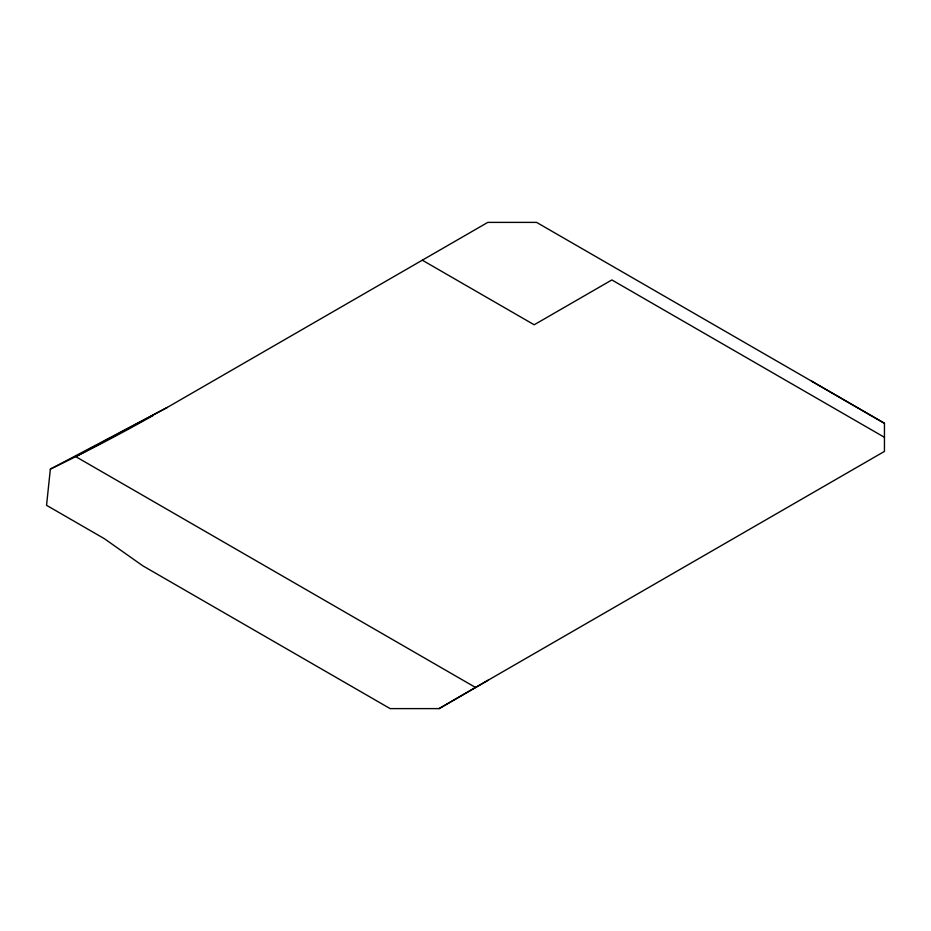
<?xml version="1.0" encoding="UTF-8"?>
<svg xmlns="http://www.w3.org/2000/svg" width="931" height="931" viewBox="0 0 931 931"><rect width="100%" height="100%" fill="white"/><g stroke="black" fill="none" stroke-linecap="round" stroke-linejoin="round"><path stroke-width="1.4" d="M438.955 708.607L884.45 451.407L884.45 423.221L536.593 222.393L487.774 222.393L167.359 407.382L50.355 469.108L46.55 505.312L104.353 538.688L142.804 565.815L390.136 708.607L439.246 708.607L488.065 680.258M167.359 407.382L75.748 456.632L475.566 687.474M884.45 437.314L611.865 279.94L534.185 324.779L422.302 260.191M811.506 381.105L884.45 423.384M152.893 415.633A1760.626 1016.489 0 0 1 50.355 469.108"/></g></svg>
